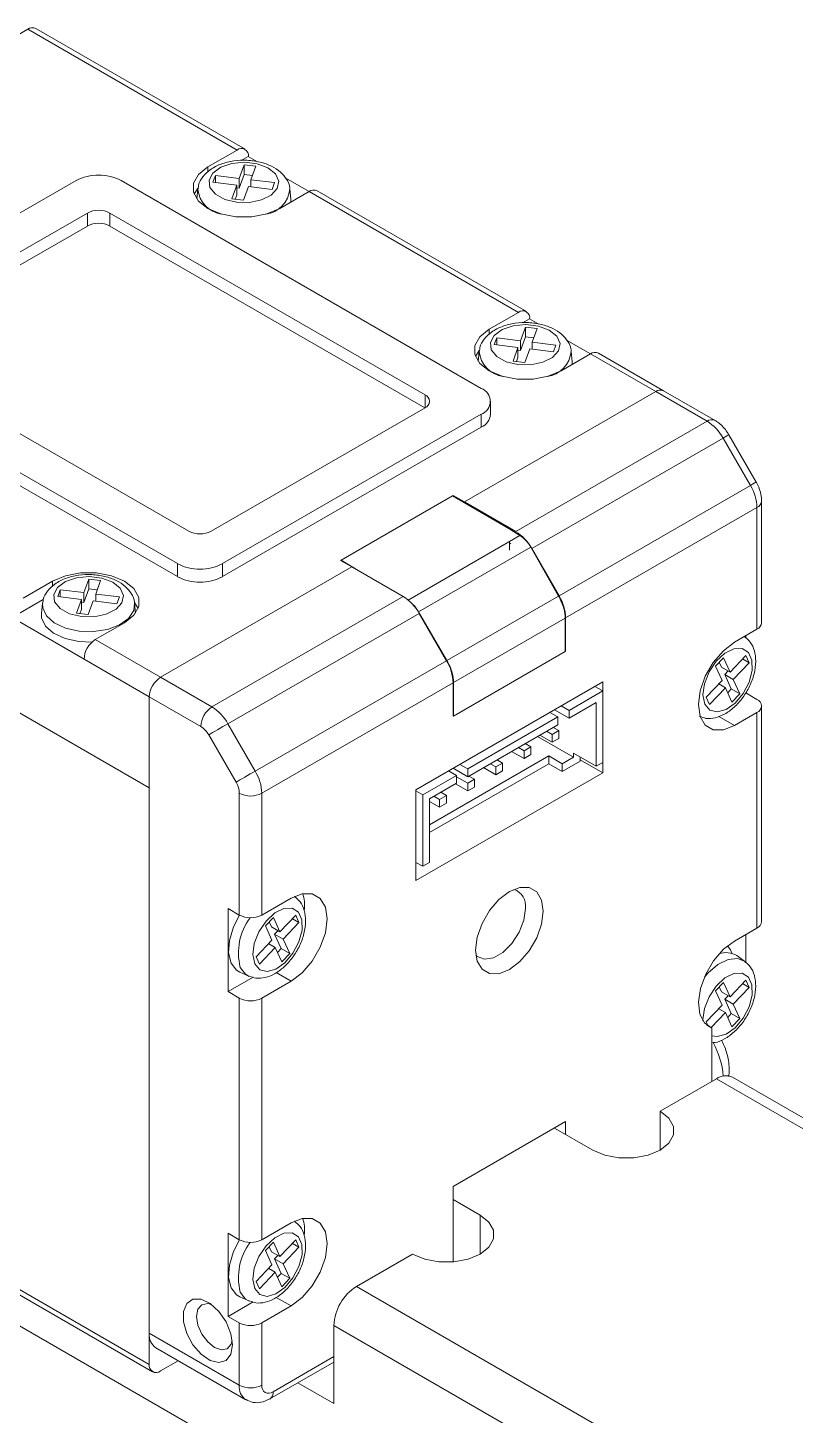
# Model space of a CAD drawing. Header units: inches. Extents: x 0.2 to 16.3, y 0.2 to 11.5.
# Drawn here: x 12.344 to 12.819, y 9.923 to 10.782 of the extents above; entities that cross this region are included whole.
import ezdxf

# ---------------------------------------------------------------- set-up
doc = ezdxf.new("R2010")
doc.units = ezdxf.units.IN
doc.header["$MEASUREMENT"] = 0

msp = doc.modelspace()

# ---------------------------------------------------------------- linework, layer by layer
at = {"color": 7, "linetype": 'Continuous', "lineweight": 18}
for p, q in [((12.32628, 10.7702), (12.34438, 10.78065)), ((12.47383, 10.70592), (12.34438, 10.78065)), ((12.47875, 10.7064), (12.3493, 10.78113)), ((12.47383, 10.70592), (12.45573, 10.69547)), ((12.47818, 10.69684), (12.47511, 10.68838)), ((12.48079, 10.7019), (12.47643, 10.69938)), ((12.4855, 10.69595), (12.47818, 10.69684)), ((12.47818, 10.69073), (12.47818, 10.69684)), ((12.48641, 10.69865), (12.48079, 10.7019)), ((12.46047, 10.69016), (12.45893, 10.68593)), ((12.47511, 10.68838), (12.46047, 10.69016)), ((12.46047, 10.68574), (12.46047, 10.69016)), ((12.47818, 10.69073), (12.47511, 10.68228)), ((12.47511, 10.68228), (12.47511, 10.68838)), ((12.48338, 10.6901), (12.47818, 10.69073)), ((12.48243, 10.6875), (12.4855, 10.69595)), ((12.51837, 10.6802), (12.50366, 10.6887)), ((12.3743, 10.68703), (12.21423, 10.59463)), ((12.62485, 10.55847), (12.40214, 10.68703)), ((12.44958, 10.68241), (12.44729, 10.67859)), ((12.44953, 10.68171), (12.44888, 10.67568)), ((12.45893, 10.68593), (12.47358, 10.68416)), ((12.47358, 10.68416), (12.47051, 10.6757)), ((12.47358, 10.67805), (12.47358, 10.68416)), ((12.47511, 10.68228), (12.47358, 10.68246)), ((12.47783, 10.67482), (12.4809, 10.68327)), ((12.4809, 10.68327), (12.49554, 10.6815)), ((12.49707, 10.68573), (12.48243, 10.6875)), ((12.48243, 10.68309), (12.48243, 10.6875)), ((12.49554, 10.6815), (12.49707, 10.68573)), ((12.50028, 10.66976), (12.51837, 10.6802)), ((12.50713, 10.67562), (12.50648, 10.68171)), ((12.64782, 10.60547), (12.51837, 10.6802)), ((12.65274, 10.60596), (12.52329, 10.68069)), ((12.47051, 10.6757), (12.47783, 10.67482)), ((12.47358, 10.67805), (12.47263, 10.67545)), ((12.50715, 10.67372), (12.50713, 10.67562)), ((12.38126, 10.66694), (12.24903, 10.59061)), ((12.38126, 10.65891), (12.38126, 10.66694)), ((12.59006, 10.55445), (12.39518, 10.66694)), ((12.39518, 10.66694), (12.39518, 10.65891)), ((12.38126, 10.65891), (12.24903, 10.58257)), ((12.59005, 10.54641), (12.39518, 10.65891)), ((12.64782, 10.60547), (12.62973, 10.59503)), ((12.65217, 10.59639), (12.6491, 10.58794)), ((12.65478, 10.60145), (12.65042, 10.59894)), ((12.6595, 10.59551), (12.65217, 10.59639)), ((12.65217, 10.59028), (12.65217, 10.59639)), ((12.6604, 10.59821), (12.65478, 10.60145)), ((12.65643, 10.58705), (12.6595, 10.59551)), ((12.63446, 10.58971), (12.63293, 10.58549)), ((12.63293, 10.58549), (12.64757, 10.58371)), ((12.6491, 10.58794), (12.63446, 10.58971)), ((12.63446, 10.5853), (12.63446, 10.58971)), ((12.65217, 10.59028), (12.6491, 10.58183)), ((12.6491, 10.58183), (12.6491, 10.58794)), ((12.65737, 10.58966), (12.65217, 10.59028)), ((12.67107, 10.58528), (12.65643, 10.58705)), ((12.65643, 10.58264), (12.65643, 10.58705)), ((12.66953, 10.58105), (12.67107, 10.58528)), ((12.69236, 10.57976), (12.67765, 10.58825)), ((12.21423, 10.57855), (12.43694, 10.44999)), ((12.24903, 10.58257), (12.4439, 10.47007)), ((12.62357, 10.58196), (12.62128, 10.57815)), ((12.62352, 10.58127), (12.62288, 10.57524)), ((12.64757, 10.58371), (12.6445, 10.57526)), ((12.64757, 10.57761), (12.64662, 10.575)), ((12.64757, 10.57761), (12.64757, 10.58371)), ((12.6491, 10.58183), (12.64757, 10.58202)), ((12.65182, 10.57437), (12.65489, 10.58283)), ((12.65489, 10.58283), (12.66953, 10.58105)), ((12.67427, 10.56931), (12.69236, 10.57976)), ((12.68112, 10.57517), (12.68047, 10.58127)), ((12.73273, 10.55646), (12.69236, 10.57976)), ((12.73765, 10.55694), (12.69728, 10.58025)), ((11.97412, 10.5685), (12.41954, 10.31136)), ((12.21423, 10.57052), (12.43694, 10.44195)), ((12.6445, 10.57526), (12.65182, 10.57437)), ((12.68114, 10.57328), (12.68112, 10.57517)), ((12.73273, 10.55646), (12.61441, 10.48815)), ((12.76455, 10.53809), (12.73273, 10.55646)), ((12.76947, 10.53857), (12.73765, 10.55694)), ((12.45782, 10.47007), (12.59006, 10.54641)), ((12.46478, 10.44999), (12.62485, 10.54239)), ((12.62485, 10.53436), (12.62485, 10.54239)), ((12.63062, 10.54239), (12.63062, 10.55043)), ((12.46478, 10.44195), (12.62485, 10.53436)), ((12.64623, 10.46979), (12.76455, 10.53809)), ((12.04372, 10.52832), (12.41954, 10.31136)), ((12.77439, 10.5277), (12.65607, 10.4594)), ((12.79129, 10.49842), (12.77439, 10.5277)), ((12.79489, 10.5005), (12.77799, 10.52978)), ((12.60746, 10.49217), (12.53786, 10.45199)), ((12.53816, 10.45217), (12.60715, 10.49199)), ((12.60715, 10.49199), (12.64246, 10.47126)), ((12.61441, 10.48815), (12.60746, 10.49217)), ((12.60746, 10.49182), (12.60746, 10.49217)), ((12.67298, 10.43012), (12.79129, 10.49842)), ((12.61441, 10.48773), (12.61441, 10.48815)), ((12.61441, 10.48815), (12.64623, 10.46979)), ((12.79537, 10.4847), (12.67705, 10.4164)), ((12.79537, 10.40939), (12.79537, 10.4847)), ((12.79825, 10.41341), (12.79825, 10.48872)), ((12.64246, 10.47126), (12.6488, 10.46741)), ((12.65546, 10.4602), (12.58609, 10.42015)), ((12.64225, 10.46324), (12.64225, 10.45841)), ((12.64246, 10.46232), (12.64316, 10.46272)), ((12.67271, 10.42997), (12.65546, 10.4602)), ((12.67298, 10.43012), (12.65607, 10.4594)), ((12.54482, 10.44798), (12.4265, 10.37967)), ((12.43694, 10.44195), (12.43694, 10.44999)), ((12.46478, 10.44999), (12.46478, 10.44195)), ((12.53786, 10.45199), (12.54482, 10.44798)), ((12.53816, 10.45217), (12.54973, 10.44514)), ((12.53816, 10.45182), (12.53816, 10.45217)), ((12.54482, 10.44798), (12.57663, 10.42961)), ((12.35969, 10.43914), (12.34159, 10.42869)), ((12.38214, 10.4405), (12.37907, 10.43205)), ((12.38946, 10.43962), (12.38214, 10.4405)), ((12.38214, 10.4344), (12.38214, 10.4405)), ((12.38639, 10.43116), (12.38946, 10.43962)), ((12.36443, 10.43382), (12.36289, 10.4296)), ((12.37907, 10.43205), (12.36443, 10.43382)), ((12.36443, 10.42941), (12.36443, 10.43382)), ((12.38214, 10.4344), (12.37907, 10.42594)), ((12.37907, 10.42594), (12.37907, 10.43205)), ((12.38733, 10.43377), (12.38214, 10.4344)), ((12.40103, 10.42939), (12.38639, 10.43116)), ((12.38639, 10.42675), (12.38639, 10.43116)), ((12.35398, 10.4278), (12.33463, 10.41664)), ((12.35349, 10.42538), (12.35283, 10.41929)), ((12.36289, 10.4296), (12.37753, 10.42782)), ((12.37753, 10.42782), (12.37446, 10.41937)), ((12.37753, 10.42172), (12.37753, 10.42782)), ((12.37907, 10.42594), (12.37753, 10.42613)), ((12.38178, 10.41849), (12.38485, 10.42694)), ((12.38485, 10.42694), (12.3995, 10.42517)), ((12.3995, 10.42517), (12.40103, 10.42939)), ((12.41108, 10.41935), (12.41043, 10.42538)), ((12.41268, 10.42226), (12.41045, 10.426)), ((12.45832, 10.36131), (12.57663, 10.42961)), ((12.67271, 10.42997), (12.60364, 10.3901)), ((12.33463, 10.41664), (12.37918, 10.39092)), ((12.37446, 10.41937), (12.38178, 10.41849)), ((12.37753, 10.42172), (12.37659, 10.41911)), ((12.38614, 10.40298), (12.40423, 10.41342)), ((12.58648, 10.41922), (12.46816, 10.35092)), ((12.60364, 10.3901), (12.58609, 10.42015)), ((12.58648, 10.41922), (12.60338, 10.38994)), ((12.67675, 10.41623), (12.60776, 10.3764)), ((12.67675, 10.39556), (12.67675, 10.41623)), ((12.67705, 10.39574), (12.67705, 10.4164)), ((12.79537, 10.40939), (12.78145, 10.40135)), ((12.78794, 10.40476), (12.78768, 10.40495)), ((12.78841, 10.40537), (12.78841, 10.40412)), ((12.38614, 10.40298), (12.4265, 10.37967)), ((12.41954, 10.36762), (12.37918, 10.39092)), ((12.48506, 10.32164), (12.60338, 10.38994)), ((12.60746, 10.35556), (12.67705, 10.39574)), ((12.67675, 10.39556), (12.60776, 10.35573)), ((12.67675, 10.39591), (12.67705, 10.39574)), ((12.77465, 10.39181), (12.76976, 10.38665)), ((12.77341, 10.38591), (12.77201, 10.38902)), ((12.7787, 10.38286), (12.77465, 10.39181)), ((12.78847, 10.39318), (12.7787, 10.38286)), ((12.78073, 10.37839), (12.7905, 10.38871)), ((12.78645, 10.39105), (12.7905, 10.38871)), ((12.7905, 10.38871), (12.78847, 10.39318)), ((12.4265, 10.37967), (12.45832, 10.36131)), ((12.76976, 10.38665), (12.77382, 10.3777)), ((12.77341, 10.38591), (12.7787, 10.38286)), ((12.77544, 10.38144), (12.77746, 10.38358)), ((12.77949, 10.3725), (12.77544, 10.38144)), ((12.77544, 10.38144), (12.78073, 10.37839)), ((12.60746, 10.37623), (12.48914, 10.30792)), ((12.70002, 10.37685), (12.58449, 10.31015)), ((12.60746, 10.37623), (12.60746, 10.35556)), ((12.60776, 10.35573), (12.60776, 10.3764)), ((12.70002, 10.37122), (12.67914, 10.35917)), ((12.70002, 10.37122), (12.69515, 10.37403)), ((12.70002, 10.37122), (12.70002, 10.37685)), ((12.70002, 10.32702), (12.70002, 10.37122)), ((12.77382, 10.3777), (12.76404, 10.36738)), ((12.76607, 10.36291), (12.77584, 10.37323)), ((12.77179, 10.37557), (12.77584, 10.37323)), ((12.77584, 10.37323), (12.77989, 10.36428)), ((12.77725, 10.37013), (12.77949, 10.3725)), ((12.77949, 10.3725), (12.78478, 10.36944)), ((12.78478, 10.36944), (12.78073, 10.37839)), ((12.41954, 10.31136), (12.41954, 10.36762)), ((12.41954, 10.36762), (12.41954, 9.97382)), ((12.45136, 10.34925), (12.41954, 10.36762)), ((12.67914, 10.35917), (12.67427, 10.36198)), ((12.69584, 10.36399), (12.67914, 10.35435)), ((12.69584, 10.32461), (12.69584, 10.36399)), ((12.76404, 10.36738), (12.76607, 10.36291)), ((12.77989, 10.36428), (12.78478, 10.36944)), ((12.78841, 10.37), (12.79537, 10.36599)), ((12.79825, 10.22856), (12.79825, 10.36197)), ((12.60776, 10.35573), (12.60746, 10.3559)), ((12.67218, 10.35515), (12.6165, 10.32301)), ((12.66731, 10.35796), (12.67218, 10.35515)), ((12.67009, 10.35957), (12.67914, 10.35435)), ((12.67218, 10.35033), (12.67218, 10.35515)), ((12.67914, 10.35435), (12.67914, 10.35917)), ((12.79537, 10.35795), (12.78145, 10.34992)), ((12.79537, 10.22454), (12.79537, 10.35795)), ((12.46816, 10.35092), (12.48506, 10.32164)), ((12.67218, 10.35033), (12.6165, 10.31819)), ((12.6687, 10.3443), (12.66522, 10.34631)), ((12.6687, 10.3443), (12.67288, 10.34671)), ((12.67288, 10.34671), (12.66939, 10.34872)), ((12.67288, 10.34671), (12.67288, 10.34189)), ((12.47318, 10.31478), (12.45628, 10.34406)), ((12.6513, 10.33426), (12.64782, 10.33627)), ((12.6513, 10.33426), (12.65548, 10.33667)), ((12.65548, 10.33667), (12.652, 10.33868)), ((12.65548, 10.33667), (12.65548, 10.33184)), ((12.68192, 10.33023), (12.65965, 10.34309)), ((12.6687, 10.33948), (12.66104, 10.3439)), ((12.6687, 10.33948), (12.6687, 10.3443)), ((12.67288, 10.34189), (12.6687, 10.33948)), ((12.59284, 10.28845), (12.66661, 10.33104)), ((12.63808, 10.32662), (12.6346, 10.32863)), ((12.6513, 10.32943), (12.64364, 10.33385)), ((12.6513, 10.32943), (12.6513, 10.33426)), ((12.65548, 10.33184), (12.6513, 10.32943)), ((12.66661, 10.33104), (12.67496, 10.32622)), ((12.66661, 10.33104), (12.66661, 10.32621)), ((12.68192, 10.33023), (12.67496, 10.32622)), ((12.6861, 10.32782), (12.67496, 10.32139)), ((12.68192, 10.33264), (12.68192, 10.33023)), ((12.69584, 10.32461), (12.68192, 10.33264)), ((12.6861, 10.33023), (12.6861, 10.32782)), ((12.70002, 10.32059), (12.6861, 10.32862)), ((12.58449, 10.25389), (12.70002, 10.32059)), ((12.60954, 10.31899), (12.58866, 10.30694)), ((12.66661, 10.32621), (12.59284, 10.28363)), ((12.60954, 10.31899), (12.60467, 10.3218)), ((12.6165, 10.31819), (12.60745, 10.32341)), ((12.60954, 10.31417), (12.60954, 10.31899)), ((12.61163, 10.32582), (12.6165, 10.32301)), ((12.6165, 10.31819), (12.6165, 10.32301)), ((12.6339, 10.31939), (12.62624, 10.32381)), ((12.6339, 10.32421), (12.63042, 10.32622)), ((12.6339, 10.32421), (12.63808, 10.32662)), ((12.6339, 10.31939), (12.6339, 10.32421)), ((12.63808, 10.3218), (12.6339, 10.31939)), ((12.63808, 10.32662), (12.63808, 10.3218)), ((12.67496, 10.32139), (12.66661, 10.32621)), ((12.67496, 10.32139), (12.67496, 10.32622)), ((12.70002, 10.32702), (12.69584, 10.32461)), ((12.70002, 10.32059), (12.70002, 10.32702)), ((12.41954, 10.31136), (12.41954, 9.95453)), ((12.60954, 10.31417), (12.59284, 10.30453)), ((12.6165, 10.30934), (12.60884, 10.31377)), ((12.6165, 10.31417), (12.60954, 10.31818)), ((12.6165, 10.31417), (12.62068, 10.31658)), ((12.6165, 10.30934), (12.6165, 10.31417)), ((12.62068, 10.31176), (12.6165, 10.30934)), ((12.62068, 10.31658), (12.6172, 10.31859)), ((12.62068, 10.31658), (12.62068, 10.31176)), ((12.47522, 10.23261), (12.47522, 10.30792)), ((12.48914, 10.30792), (12.48914, 10.23261)), ((12.58449, 10.31015), (12.58449, 10.25389)), ((12.58866, 10.30694), (12.58449, 10.30935)), ((12.58866, 10.30694), (12.58866, 10.26274)), ((12.59284, 10.30453), (12.59284, 10.26515)), ((12.5991, 10.2993), (12.59284, 10.30292)), ((12.5991, 10.30412), (12.59562, 10.30613)), ((12.5991, 10.30412), (12.60328, 10.30653)), ((12.5991, 10.2993), (12.5991, 10.30412)), ((12.60328, 10.30653), (12.5998, 10.30854)), ((12.60328, 10.30653), (12.60328, 10.30171)), ((12.60328, 10.30171), (12.5991, 10.2993)), ((12.58866, 10.26274), (12.58449, 10.26515)), ((12.59284, 10.26515), (12.58866, 10.26274)), ((12.50724, 10.24305), (12.48914, 10.23261)), ((12.50955, 10.24405), (12.50939, 10.24417)), ((12.46826, 10.23662), (12.47522, 10.23261)), ((12.46826, 10.18519), (12.46826, 10.23662)), ((12.49626, 10.2311), (12.49138, 10.22594)), ((12.49138, 10.22594), (12.49543, 10.21699)), ((12.49502, 10.2252), (12.49362, 10.22831)), ((12.49502, 10.2252), (12.50031, 10.22215)), ((12.50031, 10.22215), (12.49626, 10.2311)), ((12.51009, 10.23247), (12.50031, 10.22215)), ((12.50234, 10.21768), (12.51211, 10.228)), ((12.50806, 10.23034), (12.51211, 10.228)), ((12.51211, 10.228), (12.51009, 10.23247)), ((12.79537, 10.22454), (12.78145, 10.2165)), ((12.49543, 10.21699), (12.48566, 10.20667)), ((12.49705, 10.22073), (12.49907, 10.22287)), ((12.5011, 10.21179), (12.49705, 10.22073)), ((12.49705, 10.22073), (12.50234, 10.21768)), ((12.50639, 10.20873), (12.50234, 10.21768)), ((12.78841, 10.22052), (12.78841, 10.2032)), ((12.48768, 10.2022), (12.49745, 10.21252)), ((12.49341, 10.21485), (12.49745, 10.21252)), ((12.49745, 10.21252), (12.50151, 10.20357)), ((12.49886, 10.20942), (12.5011, 10.21179)), ((12.5011, 10.21179), (12.50639, 10.20873)), ((12.50151, 10.20357), (12.50639, 10.20873)), ((12.78794, 10.20384), (12.78299, 10.20745)), ((12.48566, 10.20667), (12.48768, 10.2022)), ((12.46826, 10.18519), (12.48372, 10.19412)), ((12.47548, 10.19721), (12.48108, 10.19473)), ((12.48914, 10.18117), (12.50724, 10.19162)), ((12.77465, 10.19089), (12.76976, 10.18573)), ((12.7787, 10.18194), (12.77465, 10.19089)), ((12.78847, 10.19226), (12.7787, 10.18194)), ((12.7905, 10.18779), (12.78847, 10.19226)), ((12.47522, 10.18117), (12.46826, 10.18519)), ((12.76976, 10.18573), (12.77382, 10.17678)), ((12.77341, 10.18499), (12.77201, 10.1881)), ((12.77341, 10.18499), (12.7787, 10.18194)), ((12.77544, 10.18052), (12.77746, 10.18266)), ((12.78073, 10.17747), (12.7905, 10.18779)), ((12.78645, 10.19013), (12.7905, 10.18779)), ((12.47522, 10.03169), (12.47522, 10.18117)), ((12.48914, 10.18117), (12.48914, 10.03169)), ((12.77382, 10.17678), (12.76404, 10.16646)), ((12.77179, 10.17464), (12.77584, 10.17231)), ((12.77949, 10.17158), (12.77544, 10.18052)), ((12.77544, 10.18052), (12.78073, 10.17747)), ((12.78478, 10.16852), (12.78073, 10.17747)), ((12.04372, 10.17149), (12.41954, 9.95453)), ((12.04576, 10.16698), (12.42158, 9.95002)), ((12.76404, 10.16646), (12.76513, 10.16406)), ((12.76406, 10.16468), (12.76753, 10.16268)), ((12.76701, 10.16298), (12.77584, 10.17231)), ((12.77584, 10.17231), (12.77989, 10.16336)), ((12.77725, 10.16921), (12.77949, 10.17158)), ((12.77949, 10.17158), (12.78478, 10.16852)), ((12.77989, 10.16336), (12.78478, 10.16852)), ((12.76753, 10.16268), (12.76753, 10.12971)), ((12.47104, 9.90228), (12.05764, 10.14094)), ((12.77031, 10.13132), (12.73551, 10.11123)), ((13.26584, 9.84525), (12.77031, 10.13132)), ((13.28588, 9.84034), (12.78015, 10.13229)), ((12.67705, 10.1048), (12.60746, 10.06463)), ((12.67705, 10.09676), (12.67705, 10.1048)), ((12.73551, 10.11123), (12.73551, 10.08712)), ((12.67009, 10.10078), (12.69376, 10.08712)), ((12.60746, 10.06463), (12.60746, 10.01802)), ((12.62416, 10.04694), (12.60746, 10.05659)), ((12.46826, 10.0357), (12.47522, 10.03169)), ((12.46826, 9.98427), (12.46826, 10.0357)), ((12.50724, 10.04213), (12.48914, 10.03169)), ((12.50955, 10.04313), (12.50939, 10.04325)), ((12.49626, 10.03018), (12.49138, 10.02501)), ((12.49502, 10.02428), (12.49362, 10.02738)), ((12.50031, 10.02123), (12.49626, 10.03018)), ((12.51009, 10.03155), (12.50031, 10.02123)), ((12.50234, 10.01676), (12.51211, 10.02708)), ((12.50806, 10.02942), (12.51211, 10.02708)), ((12.51211, 10.02708), (12.51009, 10.03155)), ((12.49138, 10.02501), (12.49543, 10.01607)), ((12.49502, 10.02428), (12.50031, 10.02123)), ((12.49705, 10.01981), (12.49907, 10.02195)), ((12.5011, 10.01087), (12.49705, 10.01981)), ((12.49705, 10.01981), (12.50234, 10.01676)), ((12.5824, 10.02284), (12.5476, 10.00275)), ((12.49543, 10.01607), (12.48566, 10.00575)), ((12.48768, 10.00128), (12.49745, 10.0116)), ((12.49341, 10.01393), (12.49745, 10.0116)), ((12.49745, 10.0116), (12.50151, 10.00265)), ((12.49886, 10.0085), (12.5011, 10.01087)), ((12.5011, 10.01087), (12.50639, 10.00781)), ((12.50639, 10.00781), (12.50234, 10.01676)), ((12.48566, 10.00575), (12.48768, 10.00128)), ((12.50151, 10.00265), (12.50639, 10.00781)), ((12.5476, 10.00275), (13.04313, 9.71668)), ((12.46826, 9.98427), (12.48372, 9.99319)), ((12.47548, 9.99629), (12.48108, 9.99381)), ((12.47522, 9.98025), (12.46826, 9.98427)), ((12.48914, 9.98025), (12.50724, 9.9907)), ((12.47522, 9.94167), (12.47522, 9.98025)), ((12.48914, 9.98025), (12.48914, 9.94167)), ((13.06401, 9.67249), (12.53368, 9.97864)), ((12.53368, 9.93042), (12.53368, 9.97864)), ((12.41954, 9.97382), (12.47522, 9.94167)), ((12.42362, 9.9648), (12.4793, 9.93266)), ((12.4265, 9.95051), (12.43744, 9.95682)), ((12.49406, 9.93315), (12.53368, 9.95602)), ((12.51151, 9.94322), (12.53368, 9.93042))]:
    msp.add_line(p, q, dxfattribs=at)
at = {"color": 8, "linetype": 'Continuous', "lineweight": 18}
for p, q in [((12.45573, 10.6923), (12.45573, 10.69547)), ((12.62973, 10.59186), (12.62973, 10.59503)), ((12.59006, 10.54641), (12.59006, 10.55445)), ((12.6488, 10.46741), (12.57965, 10.42749)), ((12.35969, 10.43597), (12.35969, 10.43914)), ((12.78768, 10.40495), (12.78801, 10.40471)), ((12.77174, 10.35552), (12.78145, 10.34992)), ((12.49799, 10.19696), (12.50724, 10.19162)), ((12.62416, 10.04694), (12.62416, 10.02284)), ((12.49799, 9.99603), (12.50724, 9.9907)), ((12.4961, 9.93765), (12.53368, 9.95935))]:
    msp.add_line(p, q, dxfattribs=at)
at = {"color": 7, "linetype": 'Continuous', "lineweight": 18, "flags": 128}
for points in [[(12.47356, 10.67359), (12.48152, 10.67349), (12.489, 10.67505), (12.495, 10.67807), (12.49871, 10.68214), (12.49961, 10.68671), (12.4976, 10.69116), (12.49295, 10.69488), (12.48627, 10.69739), (12.47848, 10.69833), (12.47062, 10.69759), (12.46376, 10.69525), (12.45883, 10.69165), (12.45648, 10.68725), (12.45704, 10.68267), (12.46043, 10.67851), (12.4662, 10.67534), (12.47356, 10.67359)], [(12.45573, 10.69547), (12.44994, 10.69087), (12.4469, 10.68546), (12.4469, 10.67977), (12.44994, 10.67436), (12.45573, 10.66976), (12.46371, 10.66641), (12.47308, 10.66465), (12.48293, 10.66465), (12.4923, 10.66641), (12.50028, 10.66976)], [(12.62973, 10.59503), (12.62393, 10.59042), (12.62089, 10.58501), (12.62089, 10.57932), (12.62393, 10.57391), (12.62973, 10.56931), (12.6377, 10.56597), (12.64707, 10.56421), (12.65692, 10.56421), (12.6663, 10.56597), (12.67427, 10.56931)], [(12.64755, 10.57314), (12.65551, 10.57304), (12.663, 10.57461), (12.669, 10.57763), (12.6727, 10.5817), (12.67361, 10.58626), (12.6716, 10.59071), (12.66694, 10.59444), (12.66026, 10.59694), (12.65247, 10.59789), (12.64462, 10.59714), (12.63776, 10.59481), (12.63282, 10.5912), (12.63047, 10.58681), (12.63104, 10.58223), (12.63443, 10.57807), (12.64019, 10.5749), (12.64755, 10.57314)], [(12.40423, 10.41342), (12.41002, 10.41803), (12.41307, 10.42344), (12.41307, 10.42912), (12.41002, 10.43453), (12.40423, 10.43914), (12.39626, 10.44248), (12.38689, 10.44424), (12.37703, 10.44424), (12.36766, 10.44248), (12.35969, 10.43914)], [(12.37751, 10.41725), (12.38547, 10.41715), (12.39296, 10.41872), (12.39896, 10.42174), (12.40266, 10.42581), (12.40357, 10.43038), (12.40156, 10.43482), (12.3969, 10.43855), (12.39023, 10.44105), (12.38243, 10.442), (12.37458, 10.44125), (12.36772, 10.43892), (12.36278, 10.43531), (12.36044, 10.43092), (12.361, 10.42634), (12.36439, 10.42218), (12.37016, 10.41901), (12.37751, 10.41725)], [(12.35283, 10.41929), (12.35295, 10.41644), (12.35533, 10.41135), (12.36033, 10.40694), (12.36744, 10.40363), (12.37597, 10.40175), (12.38409, 10.40144)], [(12.78145, 10.40135), (12.77457, 10.39612), (12.76836, 10.38888), (12.76343, 10.38035), (12.76027, 10.37135), (12.75918, 10.36278), (12.76027, 10.35546), (12.76343, 10.35012), (12.76836, 10.34727), (12.77457, 10.3472), (12.78145, 10.34992)], [(12.76312, 10.3631), (12.7662, 10.35943), (12.77077, 10.35827), (12.77622, 10.35979), (12.78181, 10.36377), (12.78679, 10.36968), (12.79048, 10.37671), (12.79239, 10.38393), (12.79226, 10.39035), (12.7901, 10.39512), (12.78621, 10.39757), (12.78112, 10.39739), (12.7755, 10.39459), (12.77012, 10.38956), (12.76571, 10.38298), (12.76286, 10.37573), (12.76196, 10.36879), (12.76312, 10.3631)], [(12.45628, 10.34406), (12.45737, 10.34469), (12.45869, 10.34545), (12.46019, 10.34631), (12.4618, 10.34724), (12.46347, 10.34821), (12.46512, 10.34916), (12.46671, 10.35008), (12.46816, 10.35092)], [(12.47318, 10.31478), (12.47428, 10.31541), (12.4756, 10.31618), (12.47709, 10.31704), (12.4787, 10.31797), (12.48037, 10.31893), (12.48203, 10.31989), (12.48361, 10.3208), (12.48506, 10.32164)], [(12.50724, 10.19162), (12.51412, 10.19685), (12.52033, 10.20409), (12.52525, 10.21262), (12.52842, 10.22161), (12.52951, 10.23019), (12.52842, 10.23751), (12.52525, 10.24285), (12.52033, 10.2457), (12.51412, 10.24577), (12.50724, 10.24305)], [(12.66313, 10.235), (12.66211, 10.24186), (12.65915, 10.24687), (12.65453, 10.24954), (12.64871, 10.2496), (12.64225, 10.24706), (12.6358, 10.24215), (12.62998, 10.23537), (12.62536, 10.22737), (12.6224, 10.21893), (12.62137, 10.21089), (12.6224, 10.20403), (12.62536, 10.19902), (12.62998, 10.19636), (12.6358, 10.19629), (12.64225, 10.19884), (12.64871, 10.20374), (12.65453, 10.21053), (12.65915, 10.21853), (12.66211, 10.22696), (12.66313, 10.235)], [(12.48473, 10.20239), (12.48781, 10.19872), (12.49238, 10.19756), (12.49783, 10.19908), (12.50342, 10.20306), (12.5084, 10.20897), (12.51209, 10.216), (12.514, 10.22322), (12.51387, 10.22964), (12.51172, 10.2344), (12.50783, 10.23686), (12.50273, 10.23668), (12.49711, 10.23388), (12.49174, 10.22885), (12.48732, 10.22227), (12.48447, 10.21502), (12.48357, 10.20808), (12.48473, 10.20239)], [(12.65215, 10.2367), (12.65114, 10.22945), (12.64821, 10.22191), (12.64372, 10.21497), (12.63822, 10.20948), (12.63237, 10.2061), (12.62686, 10.20524), (12.62238, 10.20699), (12.62157, 10.20773)], [(12.47526, 10.23258), (12.47154, 10.22524), (12.46907, 10.21693), (12.46857, 10.2092), (12.47008, 10.20283), (12.47345, 10.19842), (12.47548, 10.19721)], [(12.78145, 10.2165), (12.77469, 10.21139), (12.76857, 10.20433), (12.76366, 10.196), (12.76043, 10.18717), (12.75919, 10.17869), (12.76004, 10.17134), (12.76291, 10.16583), (12.76753, 10.16268)], [(12.77976, 10.209), (12.7791, 10.21104), (12.77721, 10.21359)], [(12.73551, 10.11123), (12.74094, 10.10691), (12.7438, 10.10184), (12.7438, 10.09651), (12.74094, 10.09144), (12.73551, 10.08712), (12.72804, 10.08399), (12.71925, 10.08234), (12.71002, 10.08234), (12.70123, 10.08399), (12.69376, 10.08712)], [(12.50724, 9.9907), (12.51412, 9.99593), (12.52033, 10.00316), (12.52525, 10.0117), (12.52842, 10.02069), (12.52951, 10.02927), (12.52842, 10.03659), (12.52525, 10.04193), (12.52033, 10.04478), (12.51412, 10.04485), (12.50724, 10.04213)], [(12.62416, 10.04694), (12.62959, 10.04263), (12.63244, 10.03756), (12.63244, 10.03222), (12.62959, 10.02715), (12.62416, 10.02284), (12.61668, 10.0197), (12.6079, 10.01805), (12.59866, 10.01805), (12.58987, 10.0197), (12.5824, 10.02284)], [(12.48473, 10.00147), (12.48781, 9.9978), (12.49238, 9.99664), (12.49783, 9.99816), (12.50342, 10.00214), (12.5084, 10.00805), (12.51209, 10.01508), (12.514, 10.0223), (12.51387, 10.02872), (12.51172, 10.03348), (12.50783, 10.03594), (12.50273, 10.03576), (12.49711, 10.03296), (12.49174, 10.02793), (12.48732, 10.02135), (12.48447, 10.0141), (12.48357, 10.00716), (12.48473, 10.00147)], [(12.47526, 10.03166), (12.47154, 10.02432), (12.46907, 10.01601), (12.46857, 10.00828), (12.47008, 10.00191), (12.47345, 9.9975), (12.47548, 9.99629)], [(12.47104, 9.96659), (12.47001, 9.9608), (12.46705, 9.95698), (12.46256, 9.95566), (12.45715, 9.957), (12.45154, 9.96084), (12.44651, 9.96664), (12.44272, 9.97363), (12.44068, 9.98087), (12.44068, 9.98736), (12.44272, 9.99225), (12.44651, 9.99486), (12.45154, 9.99485), (12.45715, 9.99222), (12.46256, 9.98731), (12.46705, 9.98081), (12.47001, 9.97357), (12.47104, 9.96659)], [(12.45799, 9.99161), (12.45565, 9.99218), (12.45204, 9.99147), (12.44962, 9.9887), (12.44877, 9.98426), (12.44962, 9.97885), (12.45204, 9.97329), (12.45565, 9.96842), (12.45991, 9.96498), (12.46417, 9.9635), (12.46778, 9.9642), (12.4702, 9.96698), (12.47088, 9.96929)]]:
    msp.add_lwpolyline(points, dxfattribs=at)
at = {"color": 8, "linetype": 'Continuous', "lineweight": 18, "flags": 128}
for points in [[(12.77439, 10.5277), (12.77565, 10.52843), (12.77668, 10.52902), (12.77743, 10.52945), (12.77787, 10.52971), (12.77799, 10.52978)], [(12.79129, 10.49842), (12.79255, 10.49915), (12.79358, 10.49975), (12.79433, 10.50018), (12.79477, 10.50043), (12.79489, 10.5005)], [(12.37611, 10.40824), (12.36776, 10.41007), (12.36081, 10.41331), (12.35593, 10.41762), (12.3536, 10.42259), (12.3535, 10.42547)], [(12.41043, 10.4254), (12.40988, 10.42098), (12.40671, 10.41616), (12.40111, 10.41215), (12.39364, 10.40933), (12.38502, 10.40799), (12.37611, 10.40824)], [(12.4813, 10.19464), (12.4791, 10.19591), (12.4758, 10.20022)], [(12.76283, 10.19416), (12.7651, 10.19675), (12.77123, 10.20199), (12.77753, 10.20506), (12.78336, 10.20564), (12.78801, 10.20379)], [(12.76753, 10.15785), (12.77077, 10.15735), (12.77622, 10.15887), (12.78181, 10.16285), (12.78679, 10.16876), (12.79048, 10.17579), (12.79239, 10.18301), (12.79226, 10.18943), (12.7901, 10.19419), (12.78621, 10.19665), (12.78112, 10.19647), (12.7755, 10.19367), (12.77012, 10.18864), (12.76571, 10.18206), (12.76286, 10.17481), (12.76196, 10.16787), (12.76199, 10.16704)], [(12.4813, 9.99372), (12.4791, 9.99499), (12.4758, 9.9993)]]:
    msp.add_lwpolyline(points, dxfattribs=at)
at = {"color": 7, "linetype": 'Continuous', "lineweight": 18}
for centre, radius, start, end in [((12.34726, 10.77662), 0.00495, 65.69288, 125.61758), ((12.47655, 10.70258), 0.0043, 350.78596, 129.20329), ((12.38822, 10.66017), 0.03026, 62.60967, 117.39033), ((12.52125, 10.67618), 0.00495, 65.69288, 125.61758), ((12.38822, 10.65351), 0.01513, 62.60967, 117.39033), ((12.38822, 10.64548), 0.01513, 62.60967, 117.39033), ((12.65054, 10.60214), 0.0043, 350.78596, 129.20329), ((12.69525, 10.57573), 0.00495, 65.69288, 125.61758), ((12.58853, 10.55043), 0.0043, 290.78342, 69.21658), ((12.6218, 10.55043), 0.00859, 290.78342, 69.21658), ((12.73561, 10.55243), 0.00495, 65.69288, 125.61758), ((12.62077, 10.54338), 0.0099, 294.37466, 354.3052), ((12.74952, 10.51399), 0.0284, 28.85561, 58.04533), ((12.76698, 10.48374), 0.0284, 1.9565, 31.14373), ((12.45086, 10.48351), 0.01513, 242.60967, 297.39033), ((12.6312, 10.44569), 0.0284, 28.85561, 58.04533), ((12.45086, 10.47685), 0.03026, 242.60967, 297.39033), ((12.45086, 10.46881), 0.03026, 242.60967, 297.39033), ((12.5616, 10.40551), 0.0284, 28.85561, 58.04533), ((12.64867, 10.41543), 0.0284, 1.9565, 31.14373), ((12.79332, 10.4139), 0.00495, 294.37466, 354.3052), ((12.39429, 10.39023), 0.01513, 122.60548, 177.39452), ((12.57907, 10.37526), 0.0284, 1.9565, 31.14373), ((12.43465, 10.36693), 0.01513, 122.60548, 177.39452), ((12.79384, 10.36197), 0.0043, 290.78342, 69.21658), ((12.46647, 10.34856), 0.01513, 122.60548, 177.39452), ((12.44329, 10.33721), 0.0284, 28.85561, 58.04533), ((12.44384, 10.3372), 0.0142, 28.85561, 58.04533), ((12.46075, 10.30695), 0.0284, 1.9565, 31.14373), ((12.46103, 10.30744), 0.0142, 1.9565, 31.14373), ((12.48218, 10.32136), 0.01513, 242.60967, 297.39033), ((12.49163, 10.23829), 0.02399, 354.58107, 18.30709), ((12.64157, 10.23835), 0.01071, 351.13282, 70.86032), ((12.48218, 10.24604), 0.01513, 242.60967, 297.39033), ((12.79332, 10.22905), 0.00495, 294.37466, 354.3052), ((12.77631, 10.19659), 0.01276, 58.39816, 109.91825), ((12.48218, 10.1946), 0.01513, 242.60967, 297.39033), ((12.77608, 10.12327), 0.0099, 65.69288, 125.61758), ((12.49163, 10.03737), 0.02399, 354.58107, 18.30709), ((12.48218, 10.04512), 0.01513, 242.60967, 297.39033), ((12.5639, 9.97726), 0.03025, 122.60548, 177.39452), ((12.48218, 9.99368), 0.01513, 242.60967, 297.39033), ((12.42919, 9.97275), 0.0097, 173.70115, 234.98667), ((12.42379, 9.95384), 0.0043, 170.78596, 309.20329), ((12.48218, 9.95511), 0.01513, 242.60967, 297.39033), ((12.49338, 9.94098), 0.0043, 170.78596, 309.20329)]:
    msp.add_arc(centre, radius, start, end, dxfattribs=at)
at = {"color": 8, "linetype": 'Continuous', "lineweight": 18}
for centre, radius, start, end in [((12.46702, 10.68357), 0.01756, 185.77794, 261.64932), ((12.48917, 10.68342), 0.01739, 277.85341, 354.41487), ((12.64101, 10.58313), 0.01756, 185.77794, 261.64932), ((12.66316, 10.58298), 0.01739, 277.85341, 354.41487), ((12.7674, 10.53433), 0.00472, 64.03412, 127.25434), ((12.79354, 10.48906), 0.00472, 292.73649, 355.96904), ((12.51112, 10.20916), 0.03643, 143.27461, 194.2032), ((12.72401, 10.1292), 0.05058, 4.28395, 28.97281), ((12.51112, 10.00824), 0.03643, 143.27461, 194.2032), ((12.48486, 9.94061), 0.0097, 173.6892, 235.11735), ((12.49142, 9.93706), 0.00472, 304.02853, 7.25862)]:
    msp.add_arc(centre, radius, start, end, dxfattribs=at)
at = {"color": 7, "linetype": 'Continuous', "lineweight": 18}
for points, knots in [([(12.50635, 10.68174), (12.50636, 10.68198), (12.50648, 10.68413), (12.50456, 10.68797), (12.50081, 10.69253), (12.49521, 10.69615), (12.48814, 10.69868), (12.48002, 10.69981), (12.47165, 10.69941), (12.46374, 10.69744), (12.45713, 10.69409), (12.45251, 10.68961), (12.44996, 10.68534), (12.44985, 10.68264), (12.44981, 10.68183)], [0, 0, 0, 0, 0.010925, 0.097448, 0.183427, 0.276018, 0.375497, 0.476562, 0.577675, 0.679886, 0.784608, 0.877476, 0.963352, 1, 1, 1, 1]), ([(12.68034, 10.5813), (12.68036, 10.58154), (12.68048, 10.58368), (12.67855, 10.58753), (12.6748, 10.59209), (12.6692, 10.59571), (12.66213, 10.59823), (12.65401, 10.59937), (12.64565, 10.59896), (12.63773, 10.597), (12.63113, 10.59364), (12.6265, 10.58916), (12.62395, 10.5849), (12.62384, 10.58219), (12.6238, 10.58138)], [0, 0, 0, 0, 0.010925, 0.097448, 0.183427, 0.276018, 0.375497, 0.476562, 0.577675, 0.679886, 0.784608, 0.877476, 0.963352, 1, 1, 1, 1]), ([(12.77799, 10.52978), (12.77729, 10.53087), (12.77541, 10.53382), (12.77239, 10.53675), (12.77004, 10.53822), (12.76947, 10.53857)], [0, 0, 0, 0, 0.307957, 0.829866, 1, 1, 1, 1]), ([(12.79825, 10.48872), (12.79817, 10.49006), (12.79795, 10.49349), (12.79653, 10.49752), (12.79518, 10.49998), (12.79489, 10.5005)], [0, 0, 0, 0, 0.333472, 0.85761, 1, 1, 1, 1]), ([(12.6488, 10.46741), (12.6502, 10.46639), (12.65271, 10.46456), (12.65461, 10.46154), (12.65546, 10.4602)], [0, 0, 0, 0, 0.557682, 1, 1, 1, 1]), ([(12.41031, 10.42541), (12.41032, 10.42565), (12.41044, 10.42779), (12.40851, 10.43164), (12.40477, 10.4362), (12.39917, 10.43982), (12.39209, 10.44234), (12.38397, 10.44348), (12.37561, 10.44307), (12.3677, 10.44111), (12.36109, 10.43775), (12.35646, 10.43327), (12.35392, 10.42901), (12.3538, 10.4263), (12.35377, 10.42549)], [0, 0, 0, 0, 0.010925, 0.097448, 0.183427, 0.276018, 0.375497, 0.476562, 0.577675, 0.679886, 0.784608, 0.877476, 0.963352, 1, 1, 1, 1]), ([(12.58609, 10.42015), (12.58501, 10.4219), (12.58382, 10.42384), (12.58228, 10.425), (12.58213, 10.42511)], [0, 0, 0, 0, 0.901816, 1, 1, 1, 1]), ([(12.67271, 10.42997), (12.67401, 10.42734), (12.67633, 10.42263), (12.67662, 10.41819), (12.67675, 10.41623)], [0, 0, 0, 0, 0.557568, 1, 1, 1, 1]), ([(12.75987, 10.35553), (12.76118, 10.35502), (12.76424, 10.35382), (12.76966, 10.35442), (12.77555, 10.3567), (12.78139, 10.36095), (12.78674, 10.36691), (12.79104, 10.37409), (12.79388, 10.38185), (12.79493, 10.38941), (12.79407, 10.39606), (12.79179, 10.40138), (12.7891, 10.40361), (12.78792, 10.40459)], [0, 0, 0, 0, 0.063277, 0.148856, 0.239052, 0.337007, 0.438459, 0.539897, 0.64205, 0.746117, 0.842087, 0.930549, 1, 1, 1, 1]), ([(12.60364, 10.3901), (12.60496, 10.38748), (12.60733, 10.38279), (12.60763, 10.37836), (12.60776, 10.3764)], [0, 0, 0, 0, 0.557568, 1, 1, 1, 1]), ([(12.48149, 10.19482), (12.48279, 10.19431), (12.48585, 10.19311), (12.49127, 10.19371), (12.49716, 10.19599), (12.503, 10.20024), (12.50835, 10.2062), (12.51265, 10.21338), (12.51549, 10.22114), (12.51654, 10.2287), (12.51569, 10.23535), (12.5134, 10.24067), (12.51072, 10.2429), (12.50953, 10.24387)], [0, 0, 0, 0, 0.063277, 0.148856, 0.239052, 0.337007, 0.438459, 0.539897, 0.64205, 0.746117, 0.842087, 0.930549, 1, 1, 1, 1]), ([(12.76803, 10.15363), (12.76853, 10.15365), (12.77101, 10.15374), (12.77555, 10.1559), (12.78139, 10.15999), (12.78674, 10.166), (12.79104, 10.17317), (12.79388, 10.18093), (12.79493, 10.18849), (12.79407, 10.19514), (12.79179, 10.20046), (12.7891, 10.20269), (12.78792, 10.20366)], [0, 0, 0, 0, 0.025455, 0.128727, 0.240885, 0.357045, 0.47319, 0.590154, 0.709308, 0.819192, 0.92048, 1, 1, 1, 1]), ([(12.77784, 10.13273), (12.77802, 10.13399), (12.77842, 10.13683), (12.77785, 10.14259), (12.77646, 10.14899), (12.77422, 10.15345), (12.77334, 10.15522)], [0, 0, 0, 0, 0.173397, 0.390004, 0.758261, 1, 1, 1, 1]), ([(12.48149, 9.9939), (12.48279, 9.99339), (12.48585, 9.99219), (12.49127, 9.99279), (12.49716, 9.99507), (12.503, 9.99932), (12.50835, 10.00528), (12.51265, 10.01246), (12.51549, 10.02022), (12.51654, 10.02778), (12.51569, 10.03443), (12.5134, 10.03975), (12.51072, 10.04197), (12.50953, 10.04295)], [0, 0, 0, 0, 0.063277, 0.148856, 0.239052, 0.337007, 0.438459, 0.539897, 0.64205, 0.746117, 0.842087, 0.930549, 1, 1, 1, 1]), ([(12.47937, 9.93276), (12.4808, 9.93208), (12.48372, 9.93068), (12.48903, 9.93084), (12.49228, 9.93233), (12.49406, 9.93315)], [0, 0, 0, 0, 0.306327, 0.620555, 1, 1, 1, 1])]:
    msp.add_open_spline(points, degree=3, knots=knots, dxfattribs=at)

doc.saveas('drawing.dxf')
